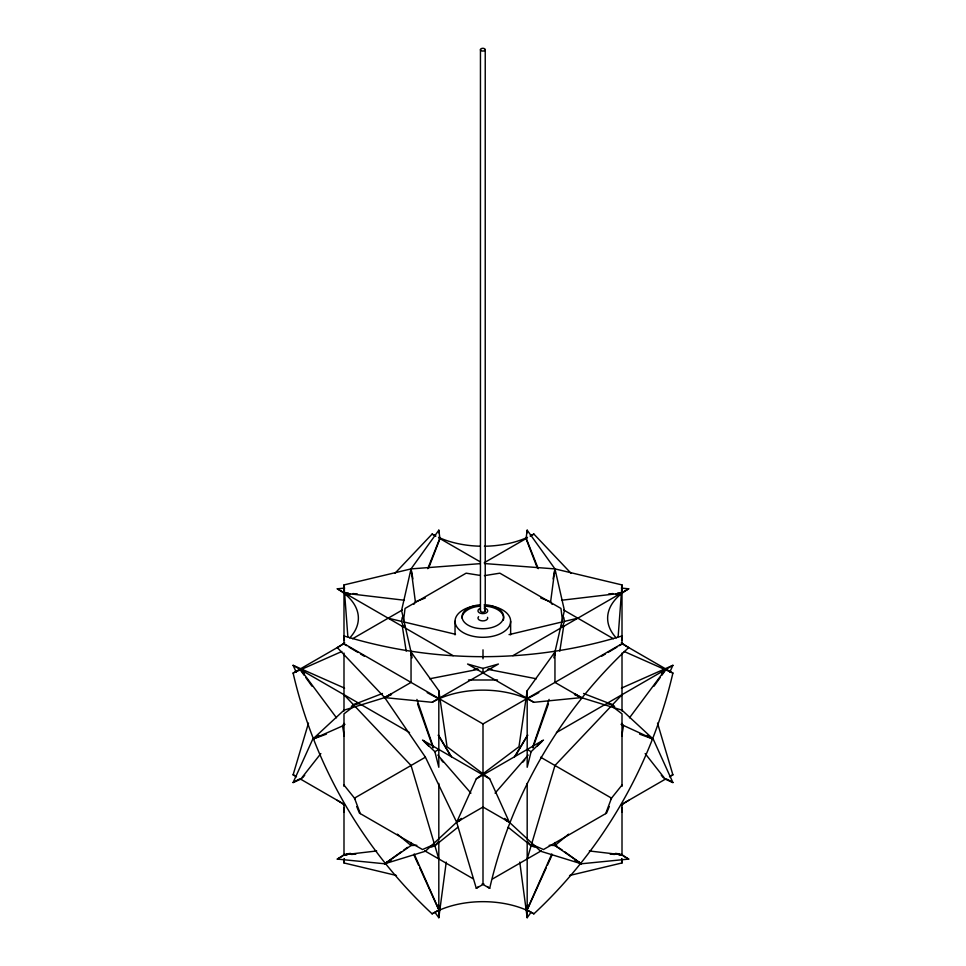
<?xml version="1.0" encoding="UTF-8"?>
<svg xmlns="http://www.w3.org/2000/svg" width="966" height="966" viewBox="0 0 966 966"><rect width="100%" height="100%" fill="white"/><g stroke="black" fill="none" stroke-linecap="round" stroke-linejoin="round"><path stroke-width="1.45" d="M410.948 573.273L411.045 568.902L438.818 530.189L439.953 538.666L428.687 567.936M410.973 654.876L411.045 651.99L401.566 610.452L411.045 568.902L480.005 563.661M396.471 875.498L343.993 862.952L344.319 858.581M618.155 636.594L622.007 584.937L554.955 568.902L484.497 563.552M343.993 811.935L344.391 807.467M621.609 640.422L622.007 635.954C531.831 663.582 434.169 663.582 343.993 635.954L344.391 640.422M552.117 604.318L550.62 601.818L554.955 568.902L527.182 530.189L526.047 538.666L537.313 567.936M435.352 912.858L438.818 917.7L446.232 862.107M553.095 578.912L554.955 568.902L564.434 610.452L554.955 651.99L527.182 690.702L518.971 746.718L476.298 778.825L456.664 822.235L425.426 851.215L384.71 863.785L337.291 859.088A71.955 41.538 0 0 0 344.633 854.125M554.496 654.924L554.955 651.99L555.027 654.876M559.809 651.132L563.733 625.847M621.742 736.261L623.444 725.949L621.947 723.425M349.74 637.91A71.955 41.538 0 0 0 337.291 588.813L403.607 627.091L401.566 621.392L402.254 617.346M553.892 657.87L554.955 651.99L554.955 682.407L581.29 697.609L622.007 710.179L653.245 739.147L672.891 782.557L664.161 778.693M542.614 740.548L531.107 751.717L527.182 767.27L527.182 690.702M561.608 625.485L560.956 627.924L512.861 655.685M296.465 776.761L293.109 774.829L308.48 723.111M482.119 883.95L489.702 888.322C510.857 796.419 559.688 711.833 628.709 647.558A71.955 41.538 0 0 1 621.367 642.595M527.182 858.943L554.955 765.495L622.007 694.711M527.182 698.442L622.007 643.694L672.891 673.073C651.724 764.975 602.893 849.549 533.884 913.836A71.955 41.538 0 0 0 432.116 913.836C363.107 849.549 314.276 764.975 293.109 673.073L343.993 643.694L438.818 698.442M532.568 747.479L549.099 699.408M532.882 747.805L548.434 703.888M563.746 617.346L564.434 621.392L562.393 627.091L628.709 588.813A71.955 41.538 0 0 0 616.26 637.91M526.047 909.223L527.665 905.045M605.694 813.613L611.502 798.133L540.646 757.223M427.781 568.66L439.759 538.473M527.871 905.299L526.241 909.417L533.884 913.836M609.28 806.574L606.576 813.106L543.496 849.537L531.529 844.308M527.182 909.549L551.827 853.968M301.839 778.693L293.109 782.557L312.755 739.147L343.993 710.179L384.71 697.609L391.544 694.53M527.798 908.595L546.309 867.673M547.553 864.944L551.864 855.393M669.812 672.119L672.891 665.332L621.404 688.142M515.107 756.318L527.726 735.211M514.383 757.042L527.557 735.102M344.053 723.425L342.556 725.949L312.755 739.147L318.961 735.392M413.883 604.318L415.38 601.818L425.245 598.039M653.97 686.234L660.08 677.721M661.819 675.282L666.19 669.197M519.768 862.107L527.182 917.7L530.648 912.858M629.494 717.81L665.308 669.704M300.692 779.2L320.845 753.565M661.638 673.35L665.308 668.689M610.669 799.184L622.007 785.056M302.805 777.533L304.725 775.215M661.275 672.674L664.161 669.197M522.908 762.126L524.816 759.868M431.065 847.182L434.893 845.745L438.818 841.132L438.818 917.7M495.075 793.146L528.185 755.074M395.009 573.236L432.116 534.065A71.955 41.538 0 0 0 435.859 536.07M537.41 746.018L542.481 741.031M434.471 844.308L422.504 849.537L359.424 813.106L356.72 806.574M568.6 834.165L554.955 845.504L549.183 845.298M351.358 706.448L353.471 704.709L382.439 693.479M461.265 818.431L456.664 822.235L476.298 888.322L483.881 883.95M434.893 845.745L457.86 827.258M353.327 706.689L343.993 713.85L343.993 786.384M459.067 820.424L456.664 822.235L425.426 757.187L384.71 697.609L337.291 647.558A71.955 41.538 0 0 0 344.633 642.595M476.298 888.322L478.629 886.571M401.47 851.686L384.71 863.785L391.218 860.138M403.873 849.959L407.459 847.375M344.959 724.331L342.556 725.949L344.258 736.261M391.013 693.854L384.71 697.609L432.116 702.306A71.955 41.538 0 0 1 533.884 702.306L581.29 697.609L574.987 693.854M601.625 656.252L605.453 653.982M608 652.461L616.912 647.148M619.46 645.626L622.007 644.117L622.007 584.937M352.566 638.743L402.315 610.017M484.268 562.707L527.182 537.929M530.527 535.997L533.884 534.065L570.991 573.236M315.266 737.71L312.755 739.147L326.411 734.124M293.109 782.557L298.699 779.345M432.116 702.306L498.432 664.028L483 668.4L467.568 664.028L533.884 702.306M425.354 757.223L354.498 798.133L360.306 813.613M387.342 696.401L384.71 697.609L411.045 682.407L411.045 651.99L438.818 690.702L438.818 767.27L434.893 751.717L438.818 749.459M483 884.458L483 723.945L525.589 699.36M337.291 859.088L342.882 855.864M476.298 778.825L543.496 740.041M556.452 732.554L605.694 704.129M672.891 665.332L606.576 703.61L612.529 704.709L614.642 706.448M388.465 861.612L384.71 863.785L411.045 845.504L416.817 845.298M432.116 913.836L439.759 909.417L438.129 905.299M492.793 878.806L541.322 850.78M622.007 804.207L666.19 778.693M669.535 776.761L672.891 774.829L657.52 723.111M460.504 820.146L456.664 822.235L483 807.033L509.336 822.235L540.574 851.215L581.29 863.785L628.709 859.088A71.955 41.538 0 0 1 621.367 854.125M527.182 698.865L538.811 692.658M293.109 673.073L341.831 651.482M670.356 775.952L672.891 774.829M346.54 645.626L343.993 644.117L343.993 584.937L411.045 568.902L412.905 578.912M509.046 634.626L562.598 621.826L560.956 608.447L499.869 573.176L484.401 575.651M564.434 621.392L577.825 618.18M569.529 875.498L622.007 862.952L622.007 859.088M429.677 678.772L478.556 669.269M353.471 704.709L359.424 703.61L293.109 665.332L296.188 672.119M474.185 669.366L477.119 668.834M615.511 594.513L621.355 593.692M346.106 854.004L350.489 853.389M561.596 600.248L621.066 593.221M343.993 854.801L376.68 850.961M337.291 588.813L344.705 588.077M608.592 594.005L613.06 593.559M617.54 593.124L622.007 592.677M346.975 854.922L343.993 855.224L343.993 803.784M351.443 854.475L355.911 854.041M468.462 679.992L497.538 679.992M621.295 588.077L628.709 588.813M343.993 592.677L348.46 593.124M352.94 593.559L357.408 594.005M610.089 854.041L614.557 854.475M619.025 854.922L622.007 855.224L622.007 803.784M589.32 850.961L622.007 854.801M344.934 593.221L404.404 600.248M344.645 593.692L350.489 594.513M615.511 853.389L619.894 854.004M480.187 575.422L466.131 573.176L405.044 608.447L403.402 621.826L455.505 634.288M488.881 668.834L491.815 669.366M487.444 669.269L536.323 678.772M388.175 618.18L401.566 621.392M639.589 734.124L653.245 739.147L647.039 735.392M508.14 827.258L531.107 845.745L534.935 847.182M540.755 598.039L550.62 601.818M583.561 693.479L612.529 704.709M624.169 651.482L672.891 673.073M293.109 665.332L344.596 688.142M293.109 774.829L295.644 775.952M574.456 694.53L581.29 697.609L578.658 696.401M427.189 692.658L438.818 698.865M505.496 820.146L509.336 822.235L489.702 778.825L447.029 746.718L438.818 690.702M574.782 860.138L581.29 863.785L564.53 851.686M432.116 534.065L435.473 535.997M438.818 537.929L480.452 561.971M563.685 610.017L613.434 638.743M650.734 737.71L653.245 739.147L621.041 724.331M453.139 655.685L405.044 627.924L404.392 625.485M667.301 779.345L672.891 782.557M440.411 699.36L483 723.945M527.182 749.459L531.107 751.717M360.306 704.129L409.548 732.554M422.504 740.041L489.702 778.825M623.118 855.864L628.709 859.088M577.535 861.612L581.29 863.785L554.955 845.504L554.955 842.545M299.81 778.693L343.993 804.207M424.678 850.78L473.207 878.806M349.088 647.148L358 652.461M360.547 653.982L364.375 656.252M562.127 849.959L554.955 845.504L555.45 844.538L557.116 846.349M506.933 820.424L509.336 822.235L504.735 818.431M487.371 886.571L489.702 888.322M612.673 706.689L622.007 713.85L622.007 786.384M397.4 834.165L411.045 845.504L411.045 842.545M423.386 740.548L434.893 751.717M423.519 741.031L428.59 746.018M343.993 694.711L411.045 765.495L438.818 858.943M437.815 755.074L470.925 793.146M531.107 845.745L527.182 841.132L527.182 917.7M441.184 759.868L443.092 762.126M661.275 775.215L663.195 777.533M301.839 669.197L304.725 672.674M343.993 785.056L355.331 799.184M645.155 753.565L665.308 779.2M300.692 668.689L304.362 673.35M300.692 669.704L336.506 717.81M299.81 669.197L304.181 675.282M305.92 677.721L312.03 686.234M438.274 735.211L450.893 756.318M438.443 735.102L451.617 757.042M414.136 855.393L418.447 864.944M419.691 867.673L438.202 908.595M414.173 853.968L438.818 909.549M526.241 538.473L538.219 568.66M438.335 905.045L439.953 909.223M417.566 703.888L433.118 747.805M416.901 699.408L433.432 747.479M412.108 657.87L411.045 651.99L411.504 654.924M402.267 625.847L406.191 651.132M415.38 601.818L411.045 568.902L411.045 571.8M621.609 807.467L622.007 811.935M621.681 858.581L622.007 862.952M343.993 584.937L347.845 636.594M555.052 573.273L554.955 568.902L554.955 571.8M622.007 653.04L622.007 711.036M527.182 530.189L527.182 532.773M527.182 783.426L527.182 839.804M510.64 621.259L510.64 634.879M485.234 49.677A2.391 1.377 0 0 1 481.648 50.872A2.391 1.377 0 0 1 481.648 48.481A2.391 1.377 0 0 1 485.234 49.677L485.234 610.814M483 649.828L483 658.812M483 668.4L483 672.928M480.452 49.677L480.452 610.814M455.034 621.259L455.034 634.879M438.818 530.189L438.818 532.773M438.818 783.426L438.818 839.804M343.993 653.04L343.993 711.036M343.993 859.088L343.993 862.952M484.195 604.74A20.793 12.003 0 0 1 500.847 622.72A20.793 12.003 0 0 1 465.552 623.384A20.793 12.003 0 0 1 480.126 604.813M484.195 606.105A20.793 12.003 0 0 1 503.322 620.172M462.038 618.083A20.793 12.003 0 0 1 480.126 606.177M490.04 605.754A27.797 16.048 0 0 1 505.616 630.46A27.797 16.048 0 0 1 460.07 630.46A27.797 16.048 0 0 1 475.646 605.754M484.534 609.836A2.391 1.377 0 0 1 483.459 612.154A2.391 1.377 0 0 1 480.525 610.464M484.099 608.085A4.89 2.826 0 0 1 487.069 612.227A4.89 2.826 0 0 1 479.377 612.806A4.89 2.826 0 0 1 480.392 608.375M487.564 617.346A4.89 2.826 0 0 1 482.203 620.872A4.89 2.826 0 0 1 478.605 616.67M621.367 805.294A71.955 41.538 0 0 1 628.709 800.331M533.884 534.065A71.955 41.538 0 0 1 530.141 536.07M527.484 537.337A71.955 41.538 0 0 1 484.437 546.225M480.126 546.201A71.955 41.538 0 0 1 438.516 537.337M337.291 800.331A71.955 41.538 0 0 1 344.633 805.294"/></g></svg>
